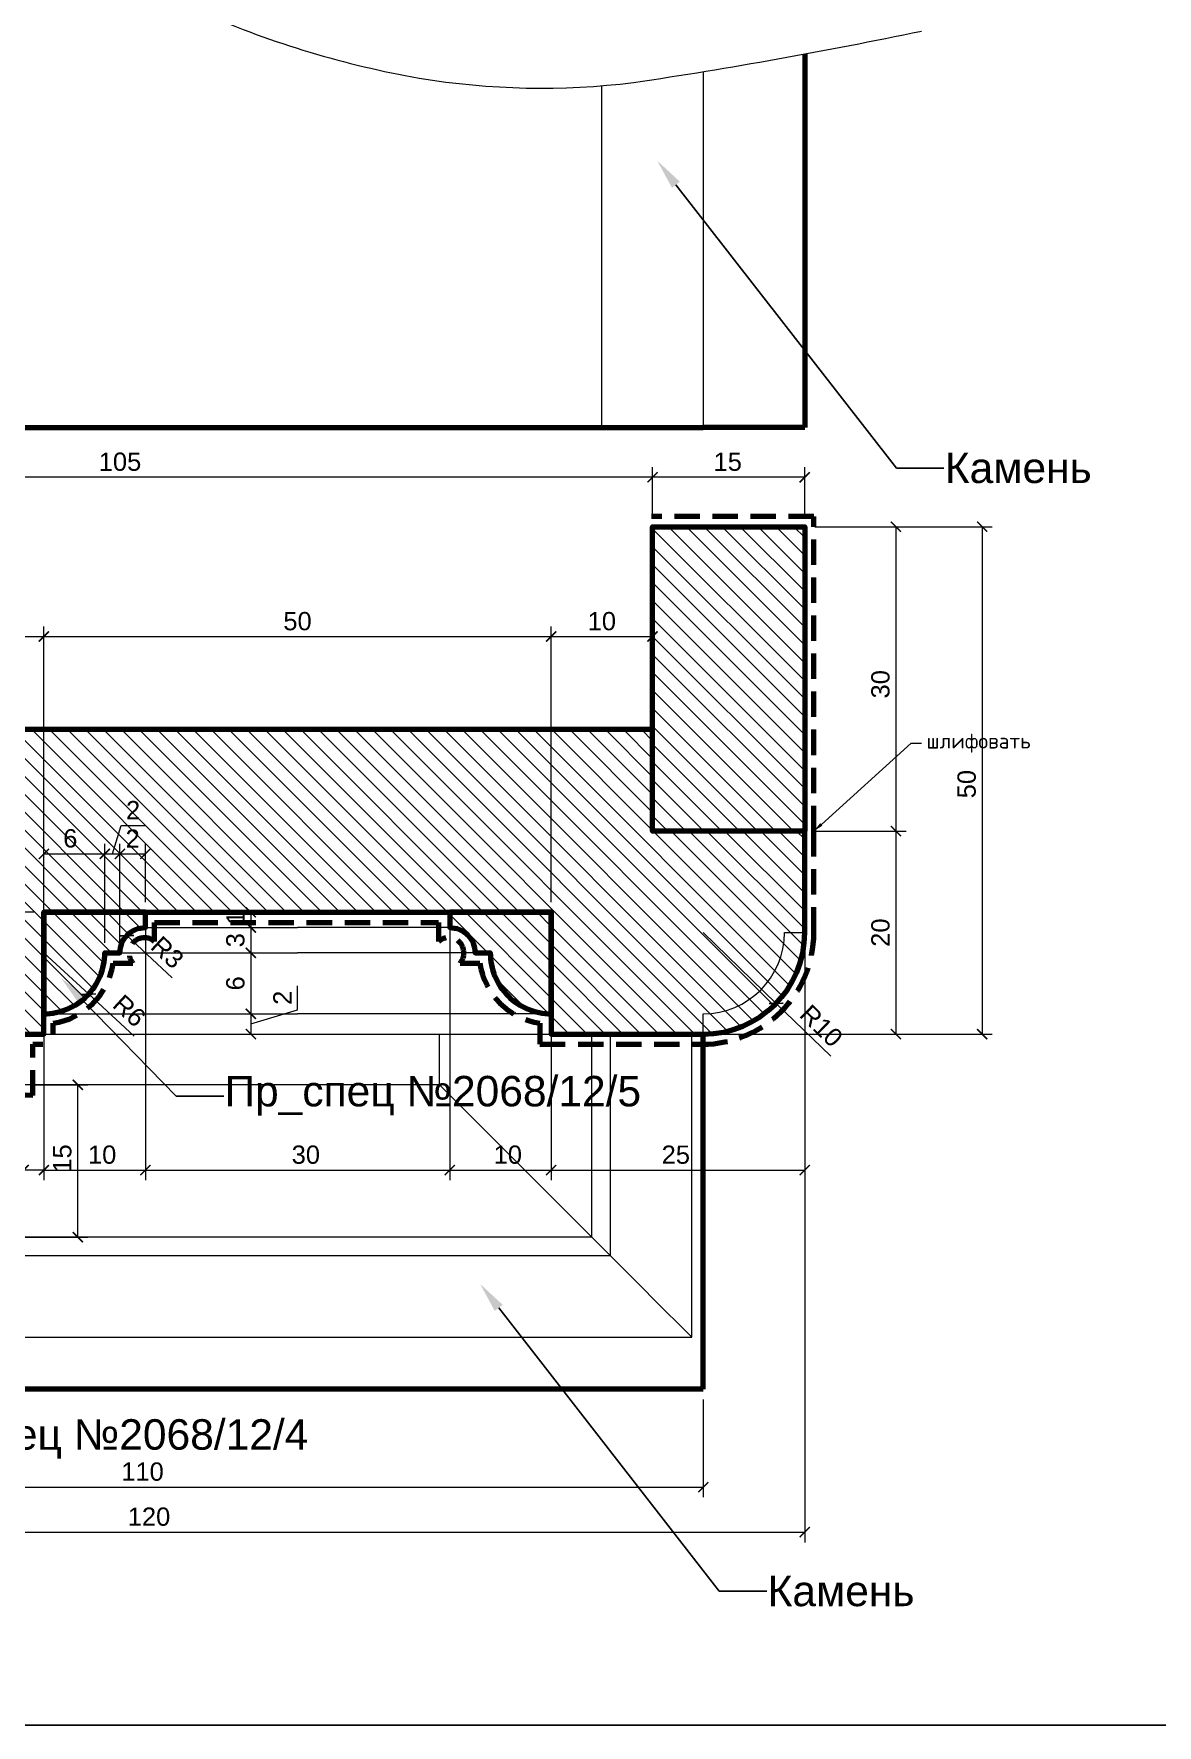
# Model space of a CAD drawing. Header units: millimetres. Extents: x 68 to 668, y -11756 to -11356.
# Drawn here: x 343.6 to 454.3, y -11756.1 to -11589.5 of the extents above; entities that cross this region are included whole.
import ezdxf
from ezdxf import colors
from ezdxf.entities.mleader import LeaderData, LeaderLine
from ezdxf.math import Vec2, Vec3

# ---------------------------------------------------------------- set-up
doc = ezdxf.new("R2010")
doc.units = ezdxf.units.MM
doc.linetypes.add('HIDDEN', pattern=[0.375, 0.25, -0.125])
doc.layers.add('Outside panel', color=7, linetype='Continuous', lineweight=18, true_color=0x7f5e57)
for name, color, linetype, lineweight in [('линия 15', 7, 'Continuous', 15), ('линия 50', 1, 'Continuous', 100), ('служебный слой РАЗМЕРЫ', 7, 'Continuous', 9), ('тонкие_Ном._пера__21', 7, 'Continuous', 5)]:
    doc.layers.add(name, color=color, linetype=linetype, lineweight=lineweight)
doc.layers.add('размеры в модели', color=7, linetype='Continuous')
doc.styles.get("Standard").update_dxf_attribs({"font": 'arial.ttf'})
doc.styles.add('ЕСКД профили текст', font='isocpeur.ttf')
doc.dimstyles.new('M_1', dxfattribs={"dimtxt": 1.8, "dimasz": 1, "dimexe": 1, "dimexo": 1, "dimgap": 0.6, "dimtad": 1, "dimdec": 0, "dimdsep": 46, "dimtxsty": 'Standard', "dimblk": 'ARCHTICK', "dimcen": -5, "dimclrd": 7, "dimclre": 7, "dimclrt": 7, "dimadec": 0, "dimazin": 0, "dimtfac": 1, "dimtdec": 0, "dimtmove": 0, "dimatfit": 3, "dimfxl": 1, "dimtolj": 1, "dimtzin": 0, "dimlwd": 5, "dimlwe": 5, "dimarcsym": 0})
pattern_1 = [(135, (-306253.3285, 87797.0439), (-0.8838834765, -0.8838834765), [])]

# ---------------------------------------------------------------- blocks, each defined once
blk = doc.blocks.new('_ArchTick')
at = {"color": 0, "linetype": 'ByBlock', "const_width": 0.15}
blk.add_lwpolyline([(-0.5, -0.5), (0.5, 0.5)], dxfattribs=at)
blk = doc.blocks.new('*D38')
at = {"layer": 'Defpoints', "color": 0, "ltscale": 1000, "transparency": 16777216}
for p in [(354.57, -11670.26), (354.57, -11676.02), (352.07, -11680.02)]:
    blk.add_point(p, dxfattribs=at)
at = {"layer": 'линия 15', "color": 7, "lineweight": 5, "ltscale": 1000, "transparency": 16777216}
for p, q in [((352.07, -11679.02), (352.07, -11669.26)), ((354.57, -11675.02), (354.57, -11669.26)), ((352.07, -11670.26), (354.57, -11670.26))]:
    blk.add_line(p, q, dxfattribs=at)
at = {"layer": 'линия 15', "color": 7, "lineweight": 5, "ltscale": 1000, "transparency": 16777216, "rotation": 180}
blk.add_blockref('_ArchTick', (352.07, -11670.26), dxfattribs=at)
at = {"layer": 'линия 15', "color": 7, "lineweight": 5, "ltscale": 1000, "transparency": 16777216}
blk.add_blockref('_ArchTick', (354.57, -11670.26), dxfattribs=at)
at = {"layer": 'линия 15', "color": 7, "ltscale": 1000, "transparency": 16777216, "insert": (353.32, -11668.76), "char_height": 1.8, "attachment_point": 5}
blk.add_mtext('\\A1;2', dxfattribs=at)
blk = doc.blocks.new('*D37')
at = {"layer": 'Defpoints', "color": 0, "ltscale": 1000, "transparency": 16777216}
for p in [(352.07, -11670.26), (350.57, -11680.02), (352.07, -11680.02)]:
    blk.add_point(p, dxfattribs=at)
at = {"layer": 'линия 15', "color": 7, "lineweight": 5, "ltscale": 1000, "transparency": 16777216}
for p, q in [((351.32, -11670.26), (352.17, -11667.46)), ((352.17, -11667.46), (354.56, -11667.46)), ((350.57, -11679.02), (350.57, -11669.26)), ((352.07, -11679.02), (352.07, -11669.26)), ((350.57, -11670.26), (352.07, -11670.26))]:
    blk.add_line(p, q, dxfattribs=at)
at = {"layer": 'линия 15', "color": 7, "lineweight": 5, "ltscale": 1000, "transparency": 16777216, "rotation": 180}
blk.add_blockref('_ArchTick', (350.57, -11670.26), dxfattribs=at)
at = {"layer": 'линия 15', "color": 7, "lineweight": 5, "ltscale": 1000, "transparency": 16777216}
blk.add_blockref('_ArchTick', (352.07, -11670.26), dxfattribs=at)
at = {"layer": 'линия 15', "color": 7, "ltscale": 1000, "transparency": 16777216, "insert": (353.36, -11665.95), "char_height": 1.8, "attachment_point": 5}
blk.add_mtext('\\A1;2', dxfattribs=at)
blk = doc.blocks.new('*D36')
at = {"layer": 'Defpoints', "color": 0, "ltscale": 1000, "transparency": 16777216}
for p in [(350.57, -11670.26), (350.57, -11680.02), (344.57, -11686.02)]:
    blk.add_point(p, dxfattribs=at)
at = {"layer": 'линия 15', "color": 7, "lineweight": 5, "ltscale": 1000, "transparency": 16777216}
for p, q in [((344.57, -11685.02), (344.57, -11669.26)), ((350.57, -11679.02), (350.57, -11669.26)), ((344.57, -11670.26), (350.57, -11670.26))]:
    blk.add_line(p, q, dxfattribs=at)
at = {"layer": 'линия 15', "color": 7, "lineweight": 5, "ltscale": 1000, "transparency": 16777216, "rotation": 180}
blk.add_blockref('_ArchTick', (344.57, -11670.26), dxfattribs=at)
at = {"layer": 'линия 15', "color": 7, "lineweight": 5, "ltscale": 1000, "transparency": 16777216}
blk.add_blockref('_ArchTick', (350.57, -11670.26), dxfattribs=at)
at = {"layer": 'линия 15', "color": 7, "ltscale": 1000, "transparency": 16777216, "insert": (347.17, -11668.74), "char_height": 1.8, "attachment_point": 5}
blk.add_mtext('\\A1;6', dxfattribs=at)
blk = doc.blocks.new('*D35')
at = {"layer": 'Defpoints', "color": 0, "ltscale": 1000, "transparency": 16777216}
for p in [(344.58, -11686.02), (344.57, -11688.02), (364.97, -11688.02)]:
    blk.add_point(p, dxfattribs=at)
at = {"layer": 'линия 15', "color": 7, "lineweight": 5, "ltscale": 1000, "transparency": 16777216}
for p, q in [((369.58, -11685.64), (369.58, -11683.25)), ((345.58, -11686.02), (365.97, -11686.02)), ((364.97, -11687.02), (369.58, -11685.64)), ((364.97, -11686.02), (364.97, -11688.02)), ((345.57, -11688.02), (365.97, -11688.02))]:
    blk.add_line(p, q, dxfattribs=at)
for p, rotation in [((364.97, -11686.02), 90), ((364.97, -11688.02), 270)]:
    blk.add_blockref('_ArchTick', p, dxfattribs=dict(at, rotation=rotation))
at = {"layer": 'линия 15', "color": 7, "ltscale": 1000, "transparency": 16777216, "insert": (368.08, -11684.44), "char_height": 1.8, "attachment_point": 5, "rotation": 90}
blk.add_mtext('\\A1;2', dxfattribs=at)
blk = doc.blocks.new('*D34')
at = {"layer": 'Defpoints', "color": 0, "ltscale": 1000, "transparency": 16777216}
for p in [(352.07, -11680.02), (344.58, -11686.02), (364.97, -11686.02)]:
    blk.add_point(p, dxfattribs=at)
at = {"layer": 'линия 15', "color": 7, "lineweight": 5, "ltscale": 1000, "transparency": 16777216}
for p, q in [((353.07, -11680.02), (365.97, -11680.02)), ((364.97, -11680.02), (364.97, -11686.02)), ((345.58, -11686.02), (365.97, -11686.02))]:
    blk.add_line(p, q, dxfattribs=at)
for p, rotation in [((364.97, -11680.02), 90), ((364.97, -11686.02), 270)]:
    blk.add_blockref('_ArchTick', p, dxfattribs=dict(at, rotation=rotation))
at = {"layer": 'линия 15', "color": 7, "ltscale": 1000, "transparency": 16777216, "insert": (363.45, -11683.02), "char_height": 1.8, "attachment_point": 5, "rotation": 90}
blk.add_mtext('\\A1;6', dxfattribs=at)
blk = doc.blocks.new('*D33')
at = {"layer": 'Defpoints', "color": 0, "ltscale": 1000, "transparency": 16777216}
for p in [(354.57, -11677.52), (352.07, -11680.02), (364.97, -11680.02)]:
    blk.add_point(p, dxfattribs=at)
at = {"layer": 'линия 15', "color": 7, "lineweight": 5, "ltscale": 1000, "transparency": 16777216}
for p, q in [((355.57, -11677.52), (365.97, -11677.52)), ((364.97, -11677.52), (364.97, -11680.02)), ((353.07, -11680.02), (365.97, -11680.02))]:
    blk.add_line(p, q, dxfattribs=at)
for p, rotation in [((364.97, -11677.52), 90), ((364.97, -11680.02), 270)]:
    blk.add_blockref('_ArchTick', p, dxfattribs=dict(at, rotation=rotation))
at = {"layer": 'линия 15', "color": 7, "ltscale": 1000, "transparency": 16777216, "insert": (363.45, -11678.77), "char_height": 1.8, "attachment_point": 5, "rotation": 90}
blk.add_mtext('\\A1;3', dxfattribs=at)
blk = doc.blocks.new('*D32')
at = {"layer": 'Defpoints', "color": 0, "ltscale": 1000, "transparency": 16777216}
for p in [(354.57, -11676.02), (354.57, -11677.52), (364.97, -11677.52)]:
    blk.add_point(p, dxfattribs=at)
at = {"layer": 'линия 15', "color": 7, "lineweight": 5, "ltscale": 1000, "transparency": 16777216}
for p, q in [((355.57, -11676.02), (365.97, -11676.02)), ((364.97, -11676.02), (364.97, -11677.52)), ((355.57, -11677.52), (365.97, -11677.52))]:
    blk.add_line(p, q, dxfattribs=at)
for p, rotation in [((364.97, -11676.02), 90), ((364.97, -11677.52), 270)]:
    blk.add_blockref('_ArchTick', p, dxfattribs=dict(at, rotation=rotation))
at = {"layer": 'линия 15', "color": 7, "ltscale": 1000, "transparency": 16777216, "insert": (363.46, -11676.56), "char_height": 1.8, "attachment_point": 5, "rotation": 90}
blk.add_mtext('\\A1;1', dxfattribs=at)
blk = doc.blocks.new('*D31')
at = {"layer": 'Defpoints', "color": 0, "ltscale": 1000, "transparency": 16777216}
for p in [(352.74, -11678.32), (354.57, -11680.02)]:
    blk.add_point(p, dxfattribs=at)
at = {"layer": 'линия 15', "color": 7, "lineweight": 5, "ltscale": 1000, "transparency": 16777216}
blk.add_line((357.21, -11682.48), (352.74, -11678.32), dxfattribs=at)
at = {"layer": 'линия 15', "color": 7, "lineweight": 5, "ltscale": 1000, "transparency": 16777216, "rotation": 137.069239239004}
blk.add_blockref('_ArchTick', (352.74, -11678.32), dxfattribs=at)
at = {"layer": 'линия 15', "color": 7, "ltscale": 1000, "transparency": 16777216, "insert": (356.74, -11679.97), "char_height": 1.8, "attachment_point": 5, "rotation": 317.0692}
blk.add_mtext('\\A1;R3', dxfattribs=at)
blk = doc.blocks.new('*D30')
at = {"layer": 'Defpoints', "color": 0, "ltscale": 1000, "transparency": 16777216}
for p in [(344.57, -11680.02), (348.99, -11684.09)]:
    blk.add_point(p, dxfattribs=at)
at = {"layer": 'линия 15', "color": 7, "lineweight": 5, "ltscale": 1000, "transparency": 16777216}
for p in [(344.57, -11680.02), (353.47, -11688.22)]:
    blk.add_line(p, (348.99, -11684.09), dxfattribs=at)
at = {"layer": 'линия 15', "color": 7, "lineweight": 5, "ltscale": 1000, "transparency": 16777216, "rotation": 137.3273142572352}
blk.add_blockref('_ArchTick', (348.99, -11684.09), dxfattribs=at)
at = {"layer": 'линия 15', "color": 7, "ltscale": 1000, "transparency": 16777216, "insert": (352.99, -11685.72), "char_height": 1.8, "attachment_point": 5, "rotation": 317.3273}
blk.add_mtext('\\A1;R6', dxfattribs=at)
blk = doc.blocks.new('*D27')
at = {"layer": 'Defpoints', "color": 0, "ltscale": 1000, "transparency": 16777216}
for p in [(344.57, -11648.84), (299.57, -11688.02), (344.57, -11688.02)]:
    blk.add_point(p, dxfattribs=at)
at = {"layer": 'линия 15', "color": 7, "lineweight": 5, "ltscale": 1000, "transparency": 16777216}
for p, q in [((299.57, -11687.02), (299.57, -11647.84)), ((344.57, -11687.02), (344.57, -11647.84)), ((299.57, -11648.84), (344.57, -11648.84))]:
    blk.add_line(p, q, dxfattribs=at)
at = {"layer": 'линия 15', "color": 7, "lineweight": 5, "ltscale": 1000, "transparency": 16777216, "rotation": 180}
blk.add_blockref('_ArchTick', (299.57, -11648.84), dxfattribs=at)
at = {"layer": 'линия 15', "color": 7, "lineweight": 5, "ltscale": 1000, "transparency": 16777216}
blk.add_blockref('_ArchTick', (344.57, -11648.84), dxfattribs=at)
at = {"layer": 'линия 15', "color": 7, "ltscale": 1000, "transparency": 16777216, "insert": (320.98, -11647.33), "char_height": 1.8, "attachment_point": 5}
blk.add_mtext('\\A1;45', dxfattribs=at)
blk = doc.blocks.new('*D26')
at = {"layer": 'Defpoints', "color": 0, "ltscale": 1000, "transparency": 16777216}
for p in [(336.67, -11676.02), (344.57, -11676.02), (344.57, -11688.02)]:
    blk.add_point(p, dxfattribs=at)
at = {"layer": 'линия 15', "color": 7, "lineweight": 5, "ltscale": 1000, "transparency": 16777216}
for p, q in [((343.57, -11676.02), (335.67, -11676.02)), ((336.67, -11688.02), (336.67, -11676.02)), ((343.57, -11688.02), (335.67, -11688.02))]:
    blk.add_line(p, q, dxfattribs=at)
for p, rotation in [((336.67, -11676.02), 90), ((336.67, -11688.02), 270)]:
    blk.add_blockref('_ArchTick', p, dxfattribs=dict(at, rotation=rotation))
at = {"layer": 'линия 15', "color": 7, "ltscale": 1000, "transparency": 16777216, "insert": (335.17, -11681.59), "char_height": 1.8, "attachment_point": 5, "rotation": 90}
blk.add_mtext('\\A1;12', dxfattribs=at)
blk = doc.blocks.new('*D25')
at = {"layer": 'Defpoints', "color": 0, "ltscale": 1000, "transparency": 16777216}
for p in [(342.57, -11693.02), (347.91, -11693.02), (327.57, -11708.02)]:
    blk.add_point(p, dxfattribs=at)
at = {"layer": 'линия 15', "color": 7, "lineweight": 5, "ltscale": 1000, "transparency": 16777216}
for p, q in [((343.57, -11693.02), (348.91, -11693.02)), ((347.91, -11708.02), (347.91, -11693.02)), ((328.57, -11708.02), (348.91, -11708.02))]:
    blk.add_line(p, q, dxfattribs=at)
for p, rotation in [((347.91, -11693.02), 90), ((347.91, -11708.02), 270)]:
    blk.add_blockref('_ArchTick', p, dxfattribs=dict(at, rotation=rotation))
at = {"layer": 'линия 15', "color": 7, "ltscale": 1000, "transparency": 16777216, "insert": (346.39, -11700.28), "char_height": 1.8, "attachment_point": 5, "rotation": 90}
blk.add_mtext('\\A1;15', dxfattribs=at)
blk = doc.blocks.new('*D17')
at = {"layer": 'Defpoints', "color": 0, "ltscale": 1000, "transparency": 16777216}
for p in [(419.57, -11638.02), (409.57, -11688.02), (437.06, -11688.02)]:
    blk.add_point(p, dxfattribs=at)
at = {"layer": 'линия 15', "color": 7, "lineweight": 5, "ltscale": 1000, "transparency": 16777216}
for p, q in [((420.57, -11638.02), (438.06, -11638.02)), ((437.06, -11638.02), (437.06, -11688.02)), ((410.57, -11688.02), (438.06, -11688.02))]:
    blk.add_line(p, q, dxfattribs=at)
for p, rotation in [((437.06, -11638.02), 90), ((437.06, -11688.02), 270)]:
    blk.add_blockref('_ArchTick', p, dxfattribs=dict(at, rotation=rotation))
at = {"layer": 'линия 15', "color": 7, "ltscale": 1000, "transparency": 16777216, "insert": (435.54, -11663.39), "char_height": 1.8, "attachment_point": 5, "rotation": 90}
blk.add_mtext('\\A1;50', dxfattribs=at)
blk = doc.blocks.new('*D16')
at = {"layer": 'Defpoints', "color": 0, "ltscale": 1000, "transparency": 16777216}
for p in [(299.57, -11723.02), (409.57, -11723.02), (409.57, -11732.66)]:
    blk.add_point(p, dxfattribs=at)
at = {"layer": 'линия 15', "color": 7, "lineweight": 5, "ltscale": 1000, "transparency": 16777216}
for p, q in [((299.57, -11724.02), (299.57, -11733.66)), ((409.57, -11724.02), (409.57, -11733.66)), ((299.57, -11732.66), (409.57, -11732.66))]:
    blk.add_line(p, q, dxfattribs=at)
at = {"layer": 'линия 15', "color": 7, "lineweight": 5, "ltscale": 1000, "transparency": 16777216, "rotation": 180}
blk.add_blockref('_ArchTick', (299.57, -11732.66), dxfattribs=at)
at = {"layer": 'линия 15', "color": 7, "lineweight": 5, "ltscale": 1000, "transparency": 16777216}
blk.add_blockref('_ArchTick', (409.57, -11732.66), dxfattribs=at)
at = {"layer": 'линия 15', "color": 7, "ltscale": 1000, "transparency": 16777216, "insert": (354.29, -11731.14), "char_height": 1.8, "attachment_point": 5}
blk.add_mtext('\\A1;110', dxfattribs=at)
blk = doc.blocks.new('*D15')
at = {"layer": 'Defpoints', "color": 0, "transparency": 16777216}
for p in [(419.57, -11668.02), (299.57, -11688.02), (419.57, -11737.1)]:
    blk.add_point(p, dxfattribs=at)
at = {"layer": 'линия 50', "color": 7, "lineweight": 5, "transparency": 16777216}
for p, q in [((419.57, -11669.02), (419.57, -11738.1)), ((299.57, -11689.02), (299.57, -11738.1)), ((299.57, -11737.1), (419.57, -11737.1))]:
    blk.add_line(p, q, dxfattribs=at)
at = {"layer": 'линия 50', "color": 7, "lineweight": 5, "transparency": 16777216, "rotation": 180}
blk.add_blockref('_ArchTick', (299.57, -11737.1), dxfattribs=at)
at = {"layer": 'линия 50', "color": 7, "lineweight": 5, "transparency": 16777216}
blk.add_blockref('_ArchTick', (419.57, -11737.1), dxfattribs=at)
at = {"layer": 'линия 50', "color": 7, "transparency": 16777216, "insert": (354.93, -11735.58), "char_height": 1.8, "attachment_point": 5}
blk.add_mtext('\\A1;120', dxfattribs=at)
blk = doc.blocks.new('*D11')
at = {"layer": 'Defpoints', "color": 0, "ltscale": 1000, "transparency": 16777216}
for p in [(342.57, -11688.02), (344.57, -11688.02), (344.57, -11701.42)]:
    blk.add_point(p, dxfattribs=at)
at = {"layer": 'линия 15', "color": 7, "lineweight": 5, "ltscale": 1000, "transparency": 16777216}
for p, q in [((342.57, -11689.02), (342.57, -11702.42)), ((344.57, -11689.02), (344.57, -11702.42)), ((342.57, -11701.42), (339.18, -11701.42)), ((344.57, -11701.42), (342.57, -11701.42))]:
    blk.add_line(p, q, dxfattribs=at)
at = {"layer": 'линия 15', "color": 7, "lineweight": 5, "ltscale": 1000, "transparency": 16777216, "rotation": 180}
blk.add_blockref('_ArchTick', (342.57, -11701.42), dxfattribs=at)
at = {"layer": 'линия 15', "color": 7, "lineweight": 5, "ltscale": 1000, "transparency": 16777216}
blk.add_blockref('_ArchTick', (344.57, -11701.42), dxfattribs=at)
at = {"layer": 'линия 15', "color": 7, "ltscale": 1000, "transparency": 16777216, "insert": (340.38, -11699.92), "char_height": 1.8, "attachment_point": 5}
blk.add_mtext('\\A1;2', dxfattribs=at)
blk = doc.blocks.new('*D10')
at = {"layer": 'Defpoints', "color": 0, "ltscale": 1000, "transparency": 16777216}
for p in [(354.57, -11677.52), (344.57, -11686.02), (354.57, -11701.42)]:
    blk.add_point(p, dxfattribs=at)
at = {"layer": 'линия 15', "color": 7, "lineweight": 5, "ltscale": 1000, "transparency": 16777216}
for p, q in [((354.57, -11678.52), (354.57, -11702.42)), ((344.57, -11687.02), (344.57, -11702.42)), ((344.57, -11701.42), (354.57, -11701.42))]:
    blk.add_line(p, q, dxfattribs=at)
at = {"layer": 'линия 15', "color": 7, "lineweight": 5, "ltscale": 1000, "transparency": 16777216, "rotation": 180}
blk.add_blockref('_ArchTick', (344.57, -11701.42), dxfattribs=at)
at = {"layer": 'линия 15', "color": 7, "lineweight": 5, "ltscale": 1000, "transparency": 16777216}
blk.add_blockref('_ArchTick', (354.57, -11701.42), dxfattribs=at)
at = {"layer": 'линия 15', "color": 7, "ltscale": 1000, "transparency": 16777216, "insert": (350.31, -11699.91), "char_height": 1.8, "attachment_point": 5}
blk.add_mtext('\\A1;10', dxfattribs=at)
blk = doc.blocks.new('*D9')
at = {"layer": 'Defpoints', "color": 0, "ltscale": 1000, "transparency": 16777216}
for p in [(354.57, -11676.02), (384.57, -11676.02), (384.57, -11701.42)]:
    blk.add_point(p, dxfattribs=at)
at = {"layer": 'линия 15', "color": 7, "lineweight": 5, "ltscale": 1000, "transparency": 16777216}
for p, q in [((354.57, -11677.02), (354.57, -11702.42)), ((384.57, -11677.02), (384.57, -11702.42)), ((354.57, -11701.42), (384.57, -11701.42))]:
    blk.add_line(p, q, dxfattribs=at)
at = {"layer": 'линия 15', "color": 7, "lineweight": 5, "ltscale": 1000, "transparency": 16777216, "rotation": 180}
blk.add_blockref('_ArchTick', (354.57, -11701.42), dxfattribs=at)
at = {"layer": 'линия 15', "color": 7, "lineweight": 5, "ltscale": 1000, "transparency": 16777216}
blk.add_blockref('_ArchTick', (384.57, -11701.42), dxfattribs=at)
at = {"layer": 'линия 15', "color": 7, "ltscale": 1000, "transparency": 16777216, "insert": (370.39, -11699.91), "char_height": 1.8, "attachment_point": 5}
blk.add_mtext('\\A1;30', dxfattribs=at)
blk = doc.blocks.new('*D8')
at = {"layer": 'Defpoints', "color": 0, "ltscale": 1000, "transparency": 16777216}
for p in [(384.57, -11677.52), (394.57, -11686.02), (394.57, -11701.42)]:
    blk.add_point(p, dxfattribs=at)
at = {"layer": 'линия 15', "color": 7, "lineweight": 5, "ltscale": 1000, "transparency": 16777216}
for p, q in [((384.57, -11678.52), (384.57, -11702.42)), ((394.57, -11687.02), (394.57, -11702.42)), ((384.57, -11701.42), (394.57, -11701.42))]:
    blk.add_line(p, q, dxfattribs=at)
at = {"layer": 'линия 15', "color": 7, "lineweight": 5, "ltscale": 1000, "transparency": 16777216, "rotation": 180}
blk.add_blockref('_ArchTick', (384.57, -11701.42), dxfattribs=at)
at = {"layer": 'линия 15', "color": 7, "lineweight": 5, "ltscale": 1000, "transparency": 16777216}
blk.add_blockref('_ArchTick', (394.57, -11701.42), dxfattribs=at)
at = {"layer": 'линия 15', "color": 7, "ltscale": 1000, "transparency": 16777216, "insert": (390.3, -11699.91), "char_height": 1.8, "attachment_point": 5}
blk.add_mtext('\\A1;10', dxfattribs=at)
blk = doc.blocks.new('*D7')
at = {"layer": 'Defpoints', "color": 0, "ltscale": 1000, "transparency": 16777216}
for p in [(419.57, -11668.02), (394.57, -11688.02), (419.57, -11701.42)]:
    blk.add_point(p, dxfattribs=at)
at = {"layer": 'линия 15', "color": 7, "lineweight": 5, "ltscale": 1000, "transparency": 16777216}
for p, q in [((419.57, -11669.02), (419.57, -11702.42)), ((394.57, -11689.02), (394.57, -11702.42)), ((394.57, -11701.42), (419.57, -11701.42))]:
    blk.add_line(p, q, dxfattribs=at)
at = {"layer": 'линия 15', "color": 7, "lineweight": 5, "ltscale": 1000, "transparency": 16777216, "rotation": 180}
blk.add_blockref('_ArchTick', (394.57, -11701.42), dxfattribs=at)
at = {"layer": 'линия 15', "color": 7, "lineweight": 5, "ltscale": 1000, "transparency": 16777216}
blk.add_blockref('_ArchTick', (419.57, -11701.42), dxfattribs=at)
at = {"layer": 'линия 15', "color": 7, "ltscale": 1000, "transparency": 16777216, "insert": (406.86, -11699.91), "char_height": 1.8, "attachment_point": 5}
blk.add_mtext('\\A1;25', dxfattribs=at)
blk = doc.blocks.new('*D6')
at = {"layer": 'Defpoints', "color": 0, "ltscale": 1000, "transparency": 16777216}
for p in [(409.57, -11678.02), (416.75, -11684.99)]:
    blk.add_point(p, dxfattribs=at)
at = {"layer": 'линия 15', "color": 7, "lineweight": 5, "ltscale": 1000, "transparency": 16777216}
for p in [(409.57, -11678.02), (422.13, -11690.21)]:
    blk.add_line(p, (416.75, -11684.99), dxfattribs=at)
at = {"layer": 'линия 15', "color": 7, "lineweight": 5, "ltscale": 1000, "transparency": 16777216, "rotation": 135.8449175640569}
blk.add_blockref('_ArchTick', (416.75, -11684.99), dxfattribs=at)
at = {"layer": 'линия 15', "color": 7, "ltscale": 1000, "transparency": 16777216, "insert": (421.21, -11687.21), "char_height": 1.8, "attachment_point": 5, "rotation": 315.8449}
blk.add_mtext('\\A1;R10', dxfattribs=at)
blk = doc.blocks.new('*D5')
at = {"layer": 'Defpoints', "color": 0, "ltscale": 1000, "transparency": 16777216}
for p in [(419.57, -11668.02), (409.57, -11688.02), (428.56, -11688.02)]:
    blk.add_point(p, dxfattribs=at)
at = {"layer": 'линия 15', "color": 7, "lineweight": 5, "ltscale": 1000, "transparency": 16777216}
for p, q in [((420.57, -11668.02), (429.56, -11668.02)), ((428.56, -11668.02), (428.56, -11688.02)), ((410.57, -11688.02), (429.56, -11688.02))]:
    blk.add_line(p, q, dxfattribs=at)
for p, rotation in [((428.56, -11668.02), 90), ((428.56, -11688.02), 270)]:
    blk.add_blockref('_ArchTick', p, dxfattribs=dict(at, rotation=rotation))
at = {"layer": 'линия 15', "color": 7, "ltscale": 1000, "transparency": 16777216, "insert": (427.04, -11678.02), "char_height": 1.8, "attachment_point": 5, "rotation": 90}
blk.add_mtext('\\A1;20', dxfattribs=at)
blk = doc.blocks.new('*D4')
at = {"layer": 'Defpoints', "color": 0, "ltscale": 1000, "transparency": 16777216}
for p in [(419.57, -11638.02), (419.57, -11668.02), (428.56, -11668.02)]:
    blk.add_point(p, dxfattribs=at)
at = {"layer": 'линия 15', "color": 7, "lineweight": 5, "ltscale": 1000, "transparency": 16777216}
for p, q in [((420.57, -11638.02), (429.56, -11638.02)), ((428.56, -11638.02), (428.56, -11668.02)), ((420.57, -11668.02), (429.56, -11668.02))]:
    blk.add_line(p, q, dxfattribs=at)
for p, rotation in [((428.56, -11638.02), 90), ((428.56, -11668.02), 270)]:
    blk.add_blockref('_ArchTick', p, dxfattribs=dict(at, rotation=rotation))
at = {"layer": 'линия 15', "color": 7, "ltscale": 1000, "transparency": 16777216, "insert": (427.04, -11653.55), "char_height": 1.8, "attachment_point": 5, "rotation": 90}
blk.add_mtext('\\A1;30', dxfattribs=at)
blk = doc.blocks.new('*D3')
at = {"layer": 'Defpoints', "color": 0, "ltscale": 1000, "transparency": 16777216}
for p in [(299.57, -11633.15), (404.57, -11638.02), (299.57, -11658.02)]:
    blk.add_point(p, dxfattribs=at)
at = {"layer": 'линия 15', "color": 7, "lineweight": 5, "ltscale": 1000, "transparency": 16777216}
for p, q in [((299.57, -11657.02), (299.57, -11632.15)), ((404.57, -11637.02), (404.57, -11632.15)), ((404.57, -11633.15), (299.57, -11633.15))]:
    blk.add_line(p, q, dxfattribs=at)
at = {"layer": 'линия 15', "color": 7, "lineweight": 5, "ltscale": 1000, "transparency": 16777216, "rotation": 180}
blk.add_blockref('_ArchTick', (299.57, -11633.15), dxfattribs=at)
at = {"layer": 'линия 15', "color": 7, "lineweight": 5, "ltscale": 1000, "transparency": 16777216}
blk.add_blockref('_ArchTick', (404.57, -11633.15), dxfattribs=at)
at = {"layer": 'линия 15', "color": 7, "ltscale": 1000, "transparency": 16777216, "insert": (352.07, -11631.63), "char_height": 1.8, "attachment_point": 5}
blk.add_mtext('\\A1;105', dxfattribs=at)
blk = doc.blocks.new('*D2')
at = {"layer": 'Defpoints', "color": 0, "ltscale": 1000, "transparency": 16777216}
for p in [(404.57, -11633.15), (404.57, -11638.02), (419.57, -11638.02)]:
    blk.add_point(p, dxfattribs=at)
at = {"layer": 'линия 15', "color": 7, "lineweight": 5, "ltscale": 1000, "transparency": 16777216}
for p, q in [((404.57, -11637.02), (404.57, -11632.15)), ((419.57, -11637.02), (419.57, -11632.15)), ((419.57, -11633.15), (404.57, -11633.15))]:
    blk.add_line(p, q, dxfattribs=at)
at = {"layer": 'линия 15', "color": 7, "lineweight": 5, "ltscale": 1000, "transparency": 16777216, "rotation": 180}
blk.add_blockref('_ArchTick', (404.57, -11633.15), dxfattribs=at)
at = {"layer": 'линия 15', "color": 7, "lineweight": 5, "ltscale": 1000, "transparency": 16777216}
blk.add_blockref('_ArchTick', (419.57, -11633.15), dxfattribs=at)
at = {"layer": 'линия 15', "color": 7, "ltscale": 1000, "transparency": 16777216, "insert": (411.98, -11631.63), "char_height": 1.8, "attachment_point": 5}
blk.add_mtext('\\A1;15', dxfattribs=at)

msp = doc.modelspace()

# ---------------------------------------------------------------- hatches: boundary and pattern name
at = {"layer": 'Outside panel', "ltscale": 1000}
h = msp.add_hatch(dxfattribs=at)
h.set_pattern_fill('ANSI31', color=256, scale=10, angle=90)
h.set_pattern_definition([(135, (-306439.2622, 87797.0439), (-0.8838834765, -0.8838834765), [])])
h.paths.add_polyline_path([(419.57, -11638.02), (404.57, -11638.02), (404.57, -11668.02), (419.57, -11668.02)])
h = msp.add_hatch(dxfattribs=at)
h.set_pattern_fill('ANSI31', color=256, scale=10, angle=90)
h.set_pattern_definition(pattern_1)
h.paths.add_polyline_path([(404.57, -11658.02), (299.57, -11658.02), (299.57, -11688.02), (344.57, -11688.02), (344.57, -11676.02), (344.57, -11676.02), (354.57, -11676.02), (384.57, -11676.02), (384.57, -11676.02), (394.57, -11676.02), (394.57, -11688.02), (409.57, -11688.02, 0.414214), (419.57, -11678.02), (419.57, -11668.02), (404.57, -11668.02)])
h = msp.add_hatch(dxfattribs=at)
h.set_pattern_fill('ANSI31', color=256, scale=10, angle=90)
h.set_pattern_definition(pattern_1)
h.paths.add_polyline_path([(354.57, -11677.52), (354.57, -11676.02), (344.57, -11676.02), (344.57, -11686.02, 0.414214), (350.57, -11680.02), (352.07, -11680.02, -0.414214)])
h = msp.add_hatch(dxfattribs=at)
h.set_pattern_fill('ANSI31', color=256, scale=10, angle=90)
h.set_pattern_definition(pattern_1)
h.paths.add_polyline_path([(394.57, -11676.02), (384.57, -11676.02), (384.57, -11677.52, -0.414214), (387.07, -11680.02), (388.57, -11680.02, 0.414214), (394.57, -11686.02)])

# ---------------------------------------------------------------- linework, layer by layer
at = {"color": 7, "linetype": 'Continuous', "lineweight": 5, "ltscale": 25}
for p, q in [((404.57, -11638.02), (419.57, -11638.02)), ((419.57, -11658.02), (419.57, -11638.02)), ((419.57, -11638.02), (419.57, -11668.02)), ((404.57, -11658.02), (299.57, -11658.02)), ((403.57, -11658.02), (360.57, -11658.02)), ((404.57, -11668.02), (404.57, -11658.02)), ((419.57, -11668.02), (404.57, -11668.02)), ((419.57, -11678.02), (419.57, -11668.02)), ((394.57, -11676.02), (344.57, -11676.02)), ((394.57, -11688.02), (394.57, -11676.02)), ((354.57, -11677.52), (369.57, -11677.52)), ((384.57, -11677.52), (369.57, -11677.52)), ((352.07, -11680.02), (369.57, -11680.02)), ((387.07, -11680.02), (369.57, -11680.02)), ((344.57, -11686.02), (369.57, -11686.02)), ((394.57, -11686.02), (369.57, -11686.02)), ((344.57, -11688.02), (394.57, -11688.02)), ((383.57, -11693.02), (383.57, -11688.02)), ((394.57, -11688.02), (409.57, -11688.02)), ((398.57, -11708.02), (398.57, -11688.02)), ((400.42, -11709.87), (400.42, -11688.02)), ((408.44, -11717.89), (408.44, -11688.02)), ((383.57, -11693.02), (342.57, -11693.02)), ((398.57, -11708.02), (327.57, -11708.02)), ((400.42, -11709.87), (398.57, -11708.02)), ((400.42, -11709.87), (324.81, -11709.87)), ((312.8, -11717.89), (408.44, -11717.89))]:
    msp.add_line(p, q, dxfattribs=at)
at = {"color": 7, "linetype": 'Continuous', "lineweight": 15, "ltscale": 25}
for p, q in [((417.57, -11678.02), (419.57, -11678.02)), ((409.57, -11688.02), (409.57, -11686.02))]:
    msp.add_line(p, q, dxfattribs=at)
at = {"color": 6, "ltscale": 1000}
msp.add_lwpolyline([(68.13, -11756.12), (668.13, -11756.12), (668.13, -11356.12), (68.13, -11356.12)], close=True, dxfattribs=at)
at = {"color": 7, "linetype": 'Continuous', "lineweight": 5, "ltscale": 25, "flags": 128}
for points in [[(398.57, -11708.02), (396.62, -11706.06), (394.69, -11704.14), (392.83, -11702.28), (391.07, -11700.52), (389.44, -11698.89), (387.97, -11697.42), (386.67, -11696.12), (385.58, -11695.03), (384.72, -11694.16), (384.09, -11693.53), (383.7, -11693.15), (383.57, -11693.02)], [(408.44, -11717.89), (408.41, -11717.86), (408.16, -11717.6), (407.66, -11717.11), (406.93, -11716.38), (405.99, -11715.44), (404.84, -11714.29), (403.51, -11712.96), (402.03, -11711.48), (400.42, -11709.87)]]:
    msp.add_lwpolyline(points, dxfattribs=at)
at = {"color": 7, "linetype": 'Continuous', "lineweight": 5, "ltscale": 625}
msp.add_arc((409.57, -11678.02), 10, 270, 0, dxfattribs=at)
at = {"color": 7, "linetype": 'Continuous', "lineweight": 15, "ltscale": 625}
msp.add_arc((409.57, -11678.02), 8, 270, 0, dxfattribs=at)
at = {"layer": 'линия 50', "color": 7}
for p, q in [((419.57, -11591.45), (419.57, -11628.25)), ((309.57, -11628.25), (399.57, -11628.25)), ((399.57, -11628.25), (409.57, -11628.25)), ((419.57, -11628.25), (409.57, -11628.25)), ((404.57, -11668.02), (404.57, -11638.02)), ((409.57, -11723.02), (409.57, -11688.02)), ((409.57, -11723.02), (299.57, -11723.02))]:
    msp.add_line(p, q, dxfattribs=at)
at = {"layer": 'линия 50', "color": 1, "linetype": 'HIDDEN', "ltscale": 10, "true_color": 0xff0909}
for points in [[(345.47, -11688.02), (345.47, -11686.95, 0.332528), (351.4, -11681.02), (353.35, -11681.02, -0.945824), (355.47, -11678.9), (355.47, -11677.02), (383.47, -11677.02), (383.47, -11678.9, -0.945823), (385.59, -11681.02), (387.54, -11681.02, 0.332528), (393.47, -11686.95), (393.47, -11689.02), (409.47, -11689.02, 0.414213), (420.47, -11678.02), (420.47, -11668.02), (420.47, -11637.02), (404.47, -11637.02)], [(298.47, -11658.02), (298.47, -11688.02), (298.47, -11691.19, -0.714401), (301.99, -11695.64), (300.91, -11697.33, 1.092915), (325.63, -11710.25), (326.14, -11709.02), (328.51, -11709.02, -0.456739), (343.47, -11694.06), (343.47, -11689.02), (344.47, -11689.02)]]:
    msp.add_lwpolyline(points, format="xyb", dxfattribs=at)
at = {"layer": 'линия 50', "color": 7}
msp.add_lwpolyline([(419.57, -11668.02), (404.57, -11668.02), (404.57, -11638.02), (419.57, -11638.02)], close=True, dxfattribs=at)
msp.add_lwpolyline([(299.57, -11658.02), (299.57, -11688.02), (344.57, -11688.02), (344.57, -11676.02), (394.57, -11676.02), (394.57, -11688.02), (409.57, -11688.02, 0.414213), (419.57, -11678.02), (419.57, -11668.02), (404.57, -11668.02), (404.57, -11658.02), (299.57, -11658.02), (299.57, -11688.02)], format="xyb", dxfattribs=at)
for points in [[(344.57, -11676.02), (344.57, -11686.02, 0.414214), (350.57, -11680.02), (352.07, -11680.02, -0.414214), (354.57, -11677.52), (354.57, -11676.02)], [(384.57, -11676.02), (384.57, -11677.52, -0.414214), (387.07, -11680.02), (388.57, -11680.02, 0.414214), (394.57, -11686.02), (394.57, -11676.02)]]:
    msp.add_lwpolyline(points, format="xyb", close=True, dxfattribs=at)
at = {"layer": 'тонкие_Ном._пера__21', "linetype": 'Continuous', "lineweight": 15}
for p, q in [((409.57, -11593.18), (409.57, -11628.25)), ((399.57, -11628.25), (399.57, -11594.57))]:
    msp.add_line(p, q, dxfattribs=at)
at = {"layer": 'тонкие_Ном._пера__21', "linetype": 'Continuous', "lineweight": 15, "flags": 128}
msp.add_lwpolyline([(292.58, -11588.72, -0.06536), (332.91, -11583.1, -0.097763), (360.35, -11587.45, 0.058883), (381.56, -11593.82, 0.071812), (402.7, -11594.25, 0.014802), (431.07, -11589.18)], format="xyb", dxfattribs=at)

# ---------------------------------------------------------------- dimensions: what is measured, and where the dimension line sits
at = {"layer": 'линия 15', "color": 7, "ltscale": 1000}
for base, p1, p2, picture, middle in [((299.57, -11633.15), (404.57, -11638.02), (299.57, -11658.02), '*D3', (352.07, -11631.63)), ((352.074028, -11670.262342), (350.574025, -11680.022461), (352.074028, -11680.022461), '*D37', (352.765132, -11665.954975)), ((354.574026, -11670.262342), (352.074028, -11680.022461), (354.574026, -11676.022464), '*D38', (353.324027, -11668.758658))]:
    dim = msp.add_linear_dim(base=base, p1=p1, p2=p2, dimstyle='M_1', dxfattribs=at)
    dim.commit()
    dim.dimension.update_dxf_attribs({"geometry": picture, "text_midpoint": middle})
for base, p1, p2, picture, middle in [((404.57, -11633.15), (419.57, -11638.02), (404.57, -11638.02), '*D2', (411.98, -11633.15)), ((344.57, -11648.84), (299.57, -11688.02), (344.57, -11688.02), '*D27', (320.98, -11648.84)), ((350.57, -11670.26), (344.57, -11686.02), (350.57, -11680.02), '*D36', (347.17, -11670.26)), ((419.57, -11701.42), (394.57, -11688.02), (419.57, -11668.02), '*D7', (406.86, -11701.42)), ((384.57, -11701.42), (354.57, -11676.02), (384.57, -11676.02), '*D9', (370.39, -11701.42)), ((354.57, -11701.42), (344.57, -11686.02), (354.57, -11677.52), '*D10', (350.31, -11701.42)), ((394.57, -11701.42), (384.57, -11677.52), (394.57, -11686.02), '*D8', (390.3, -11701.42)), ((344.57, -11701.42), (342.57, -11688.02), (344.57, -11688.02), '*D11', (340.38, -11701.42)), ((409.57, -11732.66), (299.57, -11723.02), (409.57, -11723.02), '*D16', (354.29, -11732.66))]:
    dim = msp.add_linear_dim(base=base, p1=p1, p2=p2, dimstyle='M_1', dxfattribs=at)
    dim.commit()
    dim.dimension.update_dxf_attribs({"geometry": picture, "text_midpoint": middle, "dimtype": 128})
for base, p1, p2, picture, middle in [((437.06, -11688.02), (419.57, -11638.02), (409.57, -11688.02), '*D17', (437.06, -11663.39)), ((428.56, -11668.02), (419.57, -11638.02), (419.57, -11668.02), '*D4', (428.56, -11653.55)), ((336.67, -11676.02), (344.57, -11688.02), (344.57, -11676.02), '*D26', (336.67, -11681.59)), ((364.968196, -11677.522461), (354.574026, -11676.022464), (354.574029, -11677.522461), '*D32', (364.968196, -11676.563914)), ((347.91, -11693.02), (327.57, -11708.02), (342.57, -11693.02), '*D25', (347.91, -11700.28))]:
    dim = msp.add_linear_dim(base=base, p1=p1, p2=p2, angle=90, dimstyle='M_1', dxfattribs=at)
    dim.commit()
    dim.dimension.update_dxf_attribs({"geometry": picture, "text_midpoint": middle, "dimtype": 128})
for base, p1, p2 in [((394.57, -11648.84), (344.57, -11688.02), (394.57, -11676.02)), ((404.57, -11648.84), (394.57, -11676.02), (404.57, -11658.02))]:
    msp.add_linear_dim(base=base, p1=p1, p2=p2, dimstyle='M_1', dxfattribs=at).render()
for base, p1, p2, picture, middle in [((428.56, -11688.02), (419.57, -11668.02), (409.57, -11688.02), '*D5', (427.04, -11678.02)), ((364.9681965, -11680.0224615), (354.5740286, -11677.5224611), (352.0740281, -11680.0224615), '*D33', (363.4485512, -11678.7724613)), ((364.97, -11686.02), (352.07, -11680.02), (344.58, -11686.02), '*D34', (363.45, -11683.02)), ((364.97, -11688.02), (344.58, -11686.02), (344.57, -11688.02), '*D35', (368.08, -11685.04))]:
    dim = msp.add_linear_dim(base=base, p1=p1, p2=p2, angle=90, dimstyle='M_1', dxfattribs=at)
    dim.commit()
    dim.dimension.update_dxf_attribs({"geometry": picture, "text_midpoint": middle})
dim = msp.add_radius_dim(center=(354.57403, -11680.02246), mpoint=(352.74358, -11678.31968), dimstyle='M_1', dxfattribs=at)
dim.commit()
dim.dimension.update_dxf_attribs({"geometry": '*D31', "text_midpoint": (355.70985, -11681.07907), "dimtype": 132})
for center, mpoint, picture, middle in [((409.57, -11678.02), (416.75, -11684.99), '*D6', (421.21, -11687.21)), ((344.57, -11680.02), (348.99, -11684.09), '*D30', (352.99, -11685.72))]:
    dim = msp.add_radius_dim(center=center, mpoint=mpoint, dimstyle='M_1', dxfattribs=at)
    dim.commit()
    dim.dimension.update_dxf_attribs({"geometry": picture, "text_midpoint": middle})
at = {"layer": 'линия 50', "color": 7}
dim = msp.add_linear_dim(base=(419.57, -11737.1), p1=(299.57, -11688.02), p2=(419.57, -11668.02), dimstyle='M_1', dxfattribs=at)
dim.commit()
dim.dimension.update_dxf_attribs({"geometry": '*D15', "text_midpoint": (354.93, -11737.1), "dimtype": 128})

# ---------------------------------------------------------------- leaders
at = {"color": 7, "ltscale": 1000}
ml = msp.add_multileader_mtext('Standard', dxfattribs=at)
ml.set_content('{\\C256;\\c0;Камень}', color=7)
ml.set_leader_properties()
ml.build(insert=Vec2(0, 0))
ml.multileader.update_dxf_attribs({"text_right_attachment_type": 6, "dogleg_length": 0.36, "arrow_head_size": 3})
ctx = ml.context
ctx.base_point, ctx.char_height, ctx.arrow_head_size, ctx.landing_gap_size, ctx.plane_origin = Vec3(433.29, -11632.25), 3, 3, 0.09, Vec3(352.28, -11652.42)
ctx.right_attachment = 6
notes = []
notes.append((ctx, [(1, (1, 1, 0), (428.61, -11632.25), (1, 0), 4.68, [(0, [(405.03, -11601.96)], 0, [])])]))
ctx.mtext.insert, ctx.mtext.flow_direction = Vec3(433.38, -11630.72), 5
ml = msp.add_multileader_mtext('Standard', dxfattribs=at)
ml.set_content('{\\C256;\\c0;Камень}', color=7)
ml.set_leader_properties()
ml.build(insert=Vec2(0, 0))
ml.multileader.update_dxf_attribs({"text_right_attachment_type": 6, "dogleg_length": 0.36, "arrow_head_size": 3})
ctx = ml.context
ctx.base_point, ctx.char_height, ctx.arrow_head_size, ctx.landing_gap_size, ctx.plane_origin = Vec3(415.82, -11742.92), 3, 3, 0.09, Vec3(334.81, -11763.09)
ctx.right_attachment = 6
notes.append((ctx, [(1, (1, 1, 0), (411.15, -11742.92), (1, 0), 4.68, [(0, [(387.56, -11712.63)], 0, [])])]))
ctx.mtext.insert, ctx.mtext.flow_direction = Vec3(415.91, -11741.39), 5
at = {"layer": 'размеры в модели', "color": 7, "ltscale": 1000}
ml = msp.add_multileader_mtext('Standard', dxfattribs=at)
ml.set_content('\\A1;Пр_спец №2068/12/5', color=7)
ml.set_leader_properties()
ml.build(insert=Vec2(0, 0))
ml.multileader.update_dxf_attribs({"text_right_attachment_type": 6, "dogleg_length": 0.36, "arrow_head_size": 3})
ctx = ml.context
ctx.base_point, ctx.char_height, ctx.arrow_head_size, ctx.landing_gap_size, ctx.plane_origin = Vec3(362.28, -11694.12), 3, 3, 0.09, Vec3(331.67, -11710.75)
ctx.right_attachment = 6
notes.append((ctx, [(1, (1, 1, 0), (357.61, -11694.12), (1, 0), 4.68, [(0, [(346.28, -11682.52)], 0, [])])]))
ctx.mtext.insert, ctx.mtext.flow_direction = Vec3(362.37, -11692.14), 5
ml = msp.add_multileader_mtext('Standard', dxfattribs=at)
ml.set_content('\\A1;Пр_спец №2068/12/4', color=7)
ml.set_leader_properties()
ml.build(insert=Vec2(0, 0))
ml.multileader.update_dxf_attribs({"text_right_attachment_type": 6, "dogleg_length": 0.36, "arrow_head_size": 3})
ctx = ml.context
ctx.base_point, ctx.char_height, ctx.arrow_head_size, ctx.landing_gap_size, ctx.plane_origin = Vec3(329.48, -11727.95), 3, 3, 0.09, Vec3(298.86, -11744.58)
ctx.right_attachment = 6
notes.append((ctx, [(1, (1, 1, 0), (324.8, -11727.95), (1, 0), 4.68, [(0, [(313.47, -11716.35)], 0, [])])]))
ctx.mtext.insert, ctx.mtext.flow_direction = Vec3(329.57, -11725.97), 5
at = {"layer": 'служебный слой РАЗМЕРЫ'}
ml = msp.add_multileader_mtext('Standard', dxfattribs=at)
ml.set_content('\\A1;шлифовать', color=256, style='ЕСКД профили текст')
ml.set_leader_properties(color=256, linetype='ByLayer', lineweight=-1)
ml.build(insert=Vec2(0, 0))
ml.multileader.update_dxf_attribs({"dogleg_length": 1, "arrow_head_size": 1})
ctx = ml.context
ctx.base_point, ctx.char_height, ctx.arrow_head_size, ctx.landing_gap_size, ctx.plane_origin = Vec3(431.07, -11659.36), 1.5, 1, 0.5, Vec3(444.55, -11633.19)
notes.append((ctx, [(1, (1, 1, 0), (430.07, -11659.36), (1, 0), 1, [(0, [(420.47, -11668.02)], 0, [])])]))
ctx.mtext.insert, ctx.mtext.flow_direction = Vec3(431.57, -11658.38), 5
for ctx, leaders in notes:
    for number, flags, end, landing, length, lines in leaders:
        leader = LeaderData()
        leader.index, (leader.has_last_leader_line, leader.has_dogleg_vector, leader.attachment_direction) = number, flags
        leader.last_leader_point, leader.dogleg_vector, leader.dogleg_length = Vec3(end), Vec3(landing), length
        for number, points, colour, breaks in lines:
            line = LeaderLine()
            line.index, line.vertices, line.color, line.breaks = number, Vec3.list(points), colors.encode_raw_color(colour), breaks
            leader.lines.append(line)
        ctx.leaders.append(leader)

doc.saveas('drawing.dxf')
